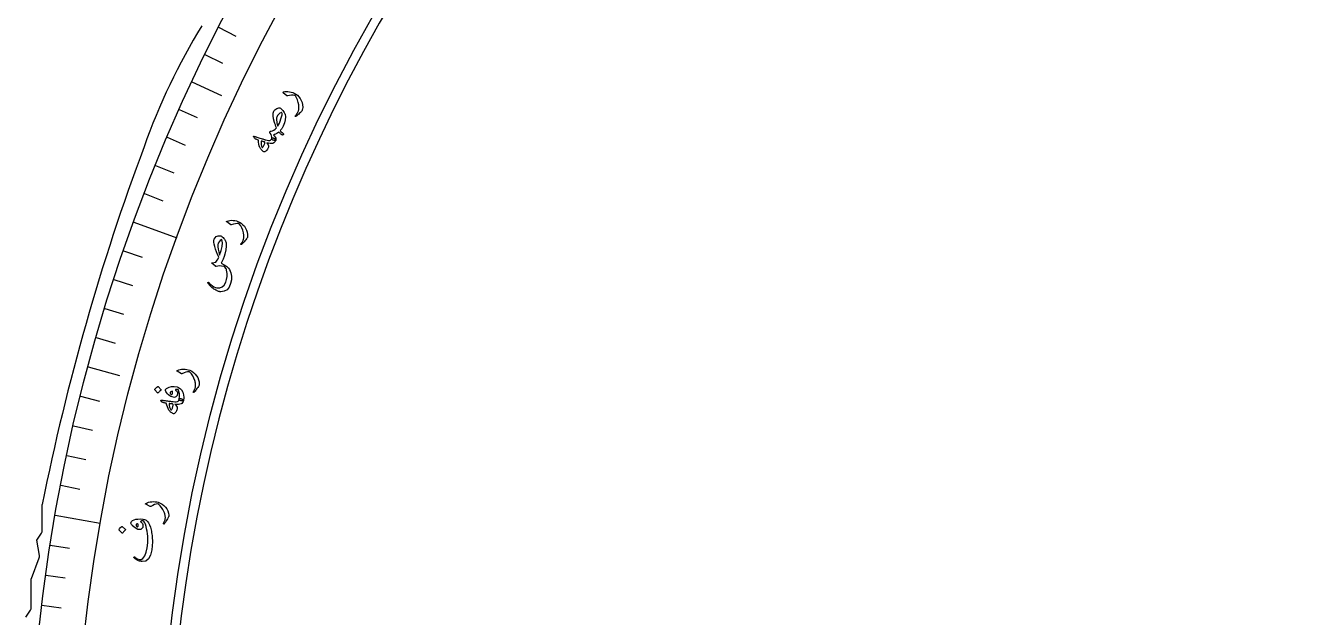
# Model space of a CAD drawing. Header units: millimetres. Extents: x -56 to 56, y -56 to 69.
# Drawn here: x -55.31 to -14.37, y 6.35 to 25.11 of the extents above; entities that cross this region are included whole.
import ezdxf

# ---------------------------------------------------------------- set-up
doc = ezdxf.new("R2010")
doc.units = ezdxf.units.MM
for name, color, linetype in [('CUT_INNER', 6, 'Continuous'), ('CUT_OUTER', 1, 'Continuous'), ('ENGRAVE', 7, 'Continuous'), ('ENGRAVE_FINE', 8, 'Continuous'), ('TEXT', 5, 'Continuous')]:
    doc.layers.add(name, color=color, linetype=linetype)

msp = doc.modelspace()

# ---------------------------------------------------------------- linework, layer by layer
at = {"layer": 'CUT_INNER'}
msp.add_arc((0.0002, -0.0002), 50.7824, 92.30528, 30.23463, dxfattribs=at)
at = {"layer": 'CUT_OUTER'}
for points in [[(-54.7874, 9.1014), (-54.7874, 9.924), (-54.7871, 9.9284)], [(-54.8811, 8.3102), (-54.9611, 8.791), (-54.9615, 8.7945), (-54.9597, 8.7975), (-54.8126, 9.0181)], [(-55.1359, 6.6584), (-55.1359, 7.5696), (-55.1358, 7.5729), (-55.1347, 7.5761), (-54.8886, 8.233)], [(-55.3105, 6.3514), (-55.3085, 6.3547), (-55.1612, 6.575)]]:
    msp.add_lwpolyline(points, dxfattribs=at)
for centre, radius, start, end in [((-32.8941, 14.7182), 19.7812, 148.29857, 160.64091), ((17.1945, -4.4303), 73.3998, 159.499528, 168.718891), ((-54.9374, 9.1014), 0.15, 326.30993, 360), ((-55.0353, 8.2862), 0.1561, 340.05502, 8.84656), ((-55.2859, 6.6584), 0.15, 326.2258, 0)]:
    msp.add_arc(centre, radius, start, end, dxfattribs=at)
at = {"layer": 'ENGRAVE'}
for points in [[(-50.0436, 23.3357), (-49.1029, 22.8971)], [(-51.887, 18.8853), (-50.5216, 18.3884)], [(-53.3355, 14.2912), (-52.333, 14.0226)], [(-54.3781, 9.5883), (-52.9472, 9.336)]]:
    msp.add_lwpolyline(points, dxfattribs=at)
for radius in [55.2169, 53.764, 51.0656]:
    msp.add_circle((0, 0), radius, dxfattribs=at)
at = {"layer": 'ENGRAVE_FINE'}
for points in [[(-49.1987, 25.068), (-48.6438, 24.7853)], [(-49.6287, 24.2055), (-49.069, 23.9325)], [(-50.4432, 22.4588), (-49.8743, 22.2055)], [(-50.8275, 21.575), (-50.2543, 21.3317)], [(-51.1963, 20.6846), (-50.6189, 20.4514)], [(-51.5495, 19.788), (-50.9681, 19.5648)], [(-52.2087, 17.9769), (-51.6199, 17.7741)], [(-52.5144, 17.063), (-51.9222, 16.8705)], [(-52.8042, 16.1439), (-52.2087, 15.9618)], [(-53.0779, 15.2199), (-52.4794, 15.0482)], [(-53.5768, 13.3582), (-52.9726, 13.2075)], [(-53.8017, 12.4211), (-53.195, 12.281)], [(-54.0103, 11.4802), (-53.4012, 11.3508)], [(-54.2025, 10.5359), (-53.5912, 10.4171)], [(-54.5371, 8.6378), (-53.9221, 8.5404)], [(-54.6796, 7.6847), (-54.0629, 7.598)], [(-54.8054, 6.7293), (-54.1873, 6.6534)]]:
    msp.add_lwpolyline(points, dxfattribs=at)
at = {"layer": 'TEXT'}
for points in [[(-47.1487, 22.9904), (-47.1509, 22.9925), (-47.1524, 22.9944), (-47.1533, 22.9963), (-47.1536, 22.998), (-47.1521, 23.0021), (-47.148, 23.0061), (-47.1414, 23.0099), (-47.1322, 23.0136), (-47.0895, 23.0243), (-47.0438, 23.0292), (-46.9951, 23.0283), (-46.9434, 23.0215), (-46.89, 23.0098), (-46.8395, 22.9938), (-46.7919, 22.9737), (-46.7472, 22.9494), (-46.6931, 22.9076), (-46.6454, 22.859), (-46.6039, 22.8038), (-46.5688, 22.7419), (-46.542, 22.6753), (-46.527, 22.607), (-46.5238, 22.5368), (-46.5325, 22.4648), (-46.5369, 22.4465), (-46.5439, 22.4295), (-46.5536, 22.4137), (-46.5658, 22.3992), (-46.5977, 22.3674), (-46.6268, 22.3389), (-46.6532, 22.3136), (-46.6768, 22.2916), (-46.6976, 22.2729), (-46.7156, 22.2576), (-46.7307, 22.2457), (-46.7431, 22.2373), (-46.7463, 22.2359), (-46.7493, 22.2351), (-46.7519, 22.2351), (-46.7541, 22.2357), (-46.7567, 22.2373), (-46.7589, 22.2393), (-46.7606, 22.2417), (-46.762, 22.2446), (-46.7625, 22.2477), (-46.7619, 22.2509), (-46.7602, 22.2543), (-46.7574, 22.2577), (-46.7397, 22.2784), (-46.7235, 22.2986), (-46.709, 22.3183), (-46.6962, 22.3374), (-46.6848, 22.3563), (-46.675, 22.375), (-46.6666, 22.3935), (-46.6596, 22.4119), (-46.654, 22.4309), (-46.6496, 22.4512), (-46.6463, 22.4728), (-46.6442, 22.4957), (-46.6435, 22.52), (-46.644, 22.5457), (-46.6459, 22.5729), (-46.6492, 22.6014), (-46.6639, 22.6844), (-46.6867, 22.7604), (-46.7175, 22.8296), (-46.7563, 22.8919), (-46.7597, 22.8964), (-46.7644, 22.9002), (-46.7702, 22.9032), (-46.7773, 22.9056), (-46.8235, 22.9102), (-46.8782, 22.9085), (-46.9414, 22.9005), (-47.013, 22.8863), (-47.0171, 22.8861), (-47.0206, 22.8865), (-47.0234, 22.8875), (-47.0255, 22.8889)], [(-47.4406, 22.4036), (-47.4274, 22.4241), (-47.4071, 22.4446), (-47.3797, 22.4652), (-47.3451, 22.4858), (-47.3099, 22.5015), (-47.2785, 22.5083), (-47.2509, 22.5062), (-47.2272, 22.4951), (-47.2062, 22.4778), (-47.1841, 22.4557), (-47.1608, 22.4287), (-47.1364, 22.397), (-47.1149, 22.3661), (-47.0989, 22.341), (-47.0886, 22.3219), (-47.0838, 22.3086), (-47.0751, 22.2206), (-47.0828, 22.128), (-47.1068, 22.0308), (-47.1472, 21.9289), (-47.1569, 21.9089), (-47.1673, 21.8893), (-47.1782, 21.8703), (-47.1898, 21.8517), (-47.2019, 21.8337), (-47.2143, 21.8163), (-47.2271, 21.7995), (-47.2403, 21.7832), (-47.2303, 21.7707), (-47.2106, 21.7513), (-47.1812, 21.7251), (-47.1421, 21.6922), (-47.1349, 21.6849), (-47.1325, 21.6768), (-47.135, 21.6679), (-47.1423, 21.6584), (-47.1515, 21.6516), (-47.1613, 21.6485), (-47.1716, 21.649), (-47.1823, 21.653), (-47.1942, 21.6613), (-47.2063, 21.6704), (-47.2188, 21.6803), (-47.2315, 21.6909), (-47.2444, 21.7023), (-47.2573, 21.7146), (-47.2703, 21.7278), (-47.2833, 21.7419), (-47.3159, 21.715), (-47.3492, 21.6931), (-47.3832, 21.6761), (-47.4179, 21.6642), (-47.429, 21.661), (-47.4376, 21.6574), (-47.4437, 21.6533), (-47.4472, 21.6486), (-47.4479, 21.6438), (-47.4461, 21.6379), (-47.4419, 21.6309), (-47.4351, 21.6227), (-47.4013, 21.5822), (-47.3808, 21.5453), (-47.3736, 21.5119), (-47.3797, 21.4821), (-47.3823, 21.4789), (-47.3869, 21.4765), (-47.3936, 21.4747), (-47.4023, 21.4737), (-47.4315, 21.4758), (-47.4555, 21.4804), (-47.474, 21.4874), (-47.4872, 21.4968), (-47.4971, 21.5086), (-47.5037, 21.5196), (-47.507, 21.53), (-47.5069, 21.5398), (-47.5041, 21.5809), (-47.512, 21.6233), (-47.5306, 21.667), (-47.5599, 21.712), (-47.5654, 21.7212), (-47.568, 21.7306), (-47.5678, 21.7402), (-47.5647, 21.75), (-47.5588, 21.7594), (-47.5507, 21.7666), (-47.5404, 21.7715), (-47.528, 21.7742), (-47.4832, 21.7854), (-47.4399, 21.8062), (-47.3981, 21.8366), (-47.3579, 21.8767), (-47.3765, 21.9224), (-47.3933, 21.9665), (-47.4083, 22.0089), (-47.4214, 22.0496), (-47.4489, 22.163), (-47.4612, 22.2598), (-47.4584, 22.3401), (-47.4406, 22.4036)], [(-47.1981, 22.3645), (-47.249, 22.3382), (-47.2909, 22.3046), (-47.3237, 22.2637), (-47.3474, 22.2154), (-47.3528, 22.191), (-47.3546, 22.1589), (-47.353, 22.1191), (-47.3477, 22.0718), (-47.3442, 22.0472), (-47.3407, 22.0245), (-47.3371, 22.0037), (-47.3334, 21.9848), (-47.3297, 21.9678), (-47.3257, 21.9526), (-47.3215, 21.9393), (-47.3171, 21.9277), (-47.2919, 21.9704), (-47.2665, 22.0228), (-47.241, 22.085), (-47.2154, 22.1569), (-47.1939, 22.2275), (-47.1816, 22.2843), (-47.1785, 22.3273), (-47.1848, 22.3565), (-47.1868, 22.3614), (-47.1896, 22.3644), (-47.1934, 22.3654), (-47.1981, 22.3645)], [(-48.0794, 21.5881), (-48.0845, 21.6005), (-48.0826, 21.6076), (-48.0737, 21.6093), (-48.0578, 21.6059), (-48.0486, 21.6029), (-48.0358, 21.599), (-48.0194, 21.594), (-47.9994, 21.5882), (-47.9757, 21.5811), (-47.9481, 21.5728), (-47.9166, 21.5631), (-47.8812, 21.5521), (-47.8464, 21.5413), (-47.8153, 21.5316), (-47.7878, 21.523), (-47.764, 21.5155), (-47.7439, 21.5092), (-47.7277, 21.5041), (-47.7153, 21.5001), (-47.7067, 21.4973), (-47.6518, 21.4814), (-47.6071, 21.4737), (-47.5724, 21.4744), (-47.5477, 21.4835), (-47.5358, 21.4923), (-47.525, 21.5046), (-47.5154, 21.5204), (-47.5069, 21.5398), (-47.4999, 21.5503), (-47.4904, 21.5565), (-47.4784, 21.5583), (-47.4638, 21.5559), (-47.4476, 21.55), (-47.4321, 21.5423), (-47.4171, 21.5328), (-47.4028, 21.5214), (-47.3914, 21.5099), (-47.3837, 21.4996), (-47.3798, 21.4903), (-47.3797, 21.4821), (-47.3967, 21.4454), (-47.4178, 21.4167), (-47.4429, 21.396), (-47.4721, 21.3832), (-47.5088, 21.3779), (-47.5532, 21.3798), (-47.6051, 21.389), (-47.6647, 21.4053), (-47.6397, 21.3701), (-47.6222, 21.3378), (-47.6121, 21.3085), (-47.6093, 21.2821), (-47.6126, 21.2631), (-47.6199, 21.2423), (-47.6311, 21.2197), (-47.6464, 21.1952), (-47.6648, 21.1705), (-47.6823, 21.1506), (-47.6989, 21.1357), (-47.7146, 21.1256), (-47.7313, 21.1192), (-47.7469, 21.117), (-47.7612, 21.1189), (-47.7743, 21.1249), (-47.7894, 21.1355), (-47.8052, 21.1492), (-47.8217, 21.1659), (-47.839, 21.1858), (-47.8559, 21.2068), (-47.869, 21.2245), (-47.8782, 21.2388), (-47.8837, 21.2498), (-47.9013, 21.3048), (-47.9151, 21.3625), (-47.9251, 21.4228), (-47.9314, 21.4858), (-47.9594, 21.4961), (-47.9835, 21.5053), (-48.0036, 21.5133), (-48.0197, 21.5202), (-48.0328, 21.5271), (-48.0438, 21.5349), (-48.0526, 21.5436), (-48.0593, 21.5534)], [(-47.8405, 21.457), (-47.846, 21.3976), (-47.8438, 21.3443), (-47.834, 21.2969), (-47.8165, 21.2556), (-47.8133, 21.252), (-47.8095, 21.2504), (-47.8053, 21.2509), (-47.8005, 21.2536), (-47.7876, 21.2656), (-47.7756, 21.2795), (-47.7646, 21.2952), (-47.7545, 21.313), (-47.7454, 21.3326), (-47.7372, 21.3541), (-47.7299, 21.3775), (-47.7236, 21.4028), (-47.7231, 21.407), (-47.7235, 21.4117), (-47.7246, 21.417), (-47.7265, 21.4229), (-47.7385, 21.4272), (-47.7511, 21.4316), (-47.7644, 21.4359), (-47.7783, 21.4402), (-47.7929, 21.4444), (-47.8081, 21.4486), (-47.824, 21.4528), (-47.8405, 21.457)], [(-48.9353, 18.8917), (-48.9376, 18.8935), (-48.9393, 18.8954), (-48.9404, 18.8971), (-48.9409, 18.8989), (-48.9396, 18.9031), (-48.9359, 18.9074), (-48.9296, 18.9117), (-48.9209, 18.9162), (-48.8792, 18.9305), (-48.8341, 18.9393), (-48.7855, 18.9425), (-48.7334, 18.9402), (-48.6792, 18.933), (-48.6275, 18.9214), (-48.5783, 18.9054), (-48.5317, 18.885), (-48.4743, 18.848), (-48.4226, 18.8037), (-48.3766, 18.7522), (-48.3363, 18.6934), (-48.3039, 18.6294), (-48.2832, 18.5626), (-48.2741, 18.493), (-48.2766, 18.4205), (-48.2794, 18.4019), (-48.285, 18.3843), (-48.2932, 18.3677), (-48.3042, 18.3522), (-48.3333, 18.3179), (-48.3598, 18.287), (-48.3839, 18.2596), (-48.4056, 18.2356), (-48.4247, 18.2152), (-48.4413, 18.1984), (-48.4554, 18.1853), (-48.467, 18.1758), (-48.4701, 18.1741), (-48.473, 18.1732), (-48.4756, 18.1729), (-48.4779, 18.1734), (-48.4806, 18.1747), (-48.4829, 18.1765), (-48.4849, 18.1788), (-48.4864, 18.1815), (-48.4873, 18.1846), (-48.487, 18.1878), (-48.4856, 18.1913), (-48.483, 18.195), (-48.4671, 18.2171), (-48.4528, 18.2386), (-48.44, 18.2594), (-48.4288, 18.2796), (-48.4191, 18.2994), (-48.4109, 18.3188), (-48.4041, 18.338), (-48.3987, 18.3569), (-48.3947, 18.3763), (-48.392, 18.3969), (-48.3906, 18.4187), (-48.3905, 18.4418), (-48.3918, 18.466), (-48.3946, 18.4916), (-48.3988, 18.5185), (-48.4045, 18.5466), (-48.4262, 18.628), (-48.4554, 18.7019), (-48.4919, 18.7682), (-48.5359, 18.827), (-48.5397, 18.8311), (-48.5447, 18.8345), (-48.5508, 18.8371), (-48.558, 18.8388), (-48.6045, 18.8394), (-48.6588, 18.8331), (-48.7211, 18.8198), (-48.7912, 18.7995), (-48.7953, 18.799), (-48.7988, 18.7991), (-48.8017, 18.7998), (-48.8039, 18.8011)], [(-49.3323, 18.3435), (-49.3058, 18.3918), (-49.2658, 18.4262), (-49.2123, 18.4468), (-49.1453, 18.4535), (-49.1226, 18.4485), (-49.0993, 18.4371), (-49.0755, 18.4192), (-49.0513, 18.395), (-49.0288, 18.3691), (-49.0106, 18.3465), (-48.9965, 18.3272), (-48.9866, 18.311), (-48.9579, 18.2279), (-48.9491, 18.1267), (-48.9601, 18.0074), (-48.9906, 17.8698), (-49.0155, 17.7895), (-49.0445, 17.7145), (-49.0777, 17.6449), (-49.1149, 17.5807), (-49.0136, 17.5262), (-48.9349, 17.4745), (-48.8789, 17.4257), (-48.8455, 17.3797), (-48.8055, 17.2762), (-48.7866, 17.1681), (-48.7886, 17.0554), (-48.8115, 16.938), (-48.8578, 16.8221), (-48.9246, 16.7397), (-49.0119, 16.6907), (-49.12, 16.6752), (-49.1356, 16.676), (-49.1517, 16.6778), (-49.1681, 16.6805), (-49.1849, 16.6842), (-49.202, 16.689), (-49.2192, 16.695), (-49.2364, 16.7023), (-49.2538, 16.7108), (-49.2841, 16.7268), (-49.3135, 16.7442), (-49.342, 16.7628), (-49.3695, 16.7828), (-49.396, 16.8039), (-49.4213, 16.8262), (-49.4456, 16.8495), (-49.4688, 16.8739), (-49.4781, 16.8843), (-49.4868, 16.8945), (-49.495, 16.9045), (-49.5027, 16.9141), (-49.5098, 16.9234), (-49.5166, 16.9322), (-49.5228, 16.9405), (-49.5286, 16.9484), (-49.5317, 16.9537), (-49.533, 16.9585), (-49.5326, 16.963), (-49.5305, 16.9671), (-49.5271, 16.9711), (-49.5236, 16.9738), (-49.52, 16.9752), (-49.5161, 16.9754), (-49.5122, 16.9744), (-49.5081, 16.9726), (-49.5039, 16.9699), (-49.4995, 16.9664), (-49.487, 16.9501), (-49.4726, 16.9338), (-49.4563, 16.9174), (-49.4382, 16.9011), (-49.3905, 16.8635), (-49.3433, 16.8343), (-49.2968, 16.8136), (-49.2509, 16.8012), (-49.1563, 16.7993), (-49.0773, 16.8278), (-49.014, 16.8864), (-48.9661, 16.9754), (-48.9388, 17.0678), (-48.9252, 17.1623), (-48.9253, 17.2588), (-48.9391, 17.3574), (-48.9482, 17.3889), (-48.9623, 17.4184), (-48.9815, 17.4458), (-49.0057, 17.4711), (-49.0092, 17.4743), (-49.014, 17.4769), (-49.0199, 17.4789), (-49.0271, 17.4804), (-49.0971, 17.4909), (-49.1605, 17.4946), (-49.2171, 17.4916), (-49.2671, 17.4819), (-49.2764, 17.4798), (-49.2841, 17.4793), (-49.2901, 17.4805), (-49.2946, 17.4834), (-49.3984, 17.5714), (-49.4051, 17.5812), (-49.4066, 17.5888), (-49.4029, 17.5944), (-49.3939, 17.5979), (-49.2825, 17.6192), (-49.2584, 17.6433), (-49.2347, 17.6767), (-49.2112, 17.7195), (-49.1881, 17.7717), (-49.227, 17.8577), (-49.2611, 17.9424), (-49.2905, 18.0257), (-49.3152, 18.1077), (-49.3327, 18.1839), (-49.3414, 18.2487), (-49.3412, 18.3019), (-49.3323, 18.3435)], [(-49.0903, 18.3349), (-49.141, 18.3028), (-49.1789, 18.2637), (-49.2041, 18.2175), (-49.2166, 18.1643), (-49.2175, 18.1021), (-49.2087, 18.0272), (-49.1902, 17.9397), (-49.1618, 17.8398), (-49.1088, 17.9837), (-49.0792, 18.114), (-49.073, 18.2311), (-49.0903, 18.3349)], [(-50.5102, 14.1521), (-50.5127, 14.1537), (-50.5145, 14.1554), (-50.5158, 14.157), (-50.5164, 14.1587), (-50.5156, 14.163), (-50.5123, 14.1677), (-50.5065, 14.1726), (-50.4981, 14.1778), (-50.458, 14.1961), (-50.414, 14.2091), (-50.3659, 14.2169), (-50.3138, 14.2196), (-50.2591, 14.2176), (-50.2066, 14.211), (-50.1561, 14.1997), (-50.1078, 14.1838), (-50.0471, 14.1524), (-49.9914, 14.1132), (-49.9408, 14.0663), (-49.895, 14.0117), (-49.8567, 13.9511), (-49.8297, 13.8865), (-49.814, 13.8181), (-49.8096, 13.7457), (-49.8107, 13.7269), (-49.8145, 13.7088), (-49.8212, 13.6916), (-49.8306, 13.6751), (-49.8563, 13.6382), (-49.8798, 13.6049), (-49.9012, 13.5753), (-49.9205, 13.5493), (-49.9376, 13.5272), (-49.9525, 13.5089), (-49.9653, 13.4945), (-49.9759, 13.484), (-49.9789, 13.482), (-49.9816, 13.4808), (-49.9842, 13.4803), (-49.9865, 13.4805), (-49.9893, 13.4816), (-49.9918, 13.4832), (-49.994, 13.4852), (-49.9958, 13.4878), (-49.9969, 13.4908), (-49.9969, 13.4941), (-49.9959, 13.4977), (-49.9937, 13.5016), (-49.98, 13.5251), (-49.9677, 13.5478), (-49.957, 13.5698), (-49.9478, 13.591), (-49.94, 13.6115), (-49.9336, 13.6317), (-49.9287, 13.6514), (-49.9252, 13.6708), (-49.923, 13.6905), (-49.9223, 13.7112), (-49.923, 13.7331), (-49.9251, 13.756), (-49.9287, 13.7801), (-49.9338, 13.8053), (-49.9406, 13.8316), (-49.9489, 13.8591), (-49.9783, 13.938), (-50.0144, 14.0088), (-50.0571, 14.0713), (-50.1065, 14.1256), (-50.1107, 14.1294), (-50.1159, 14.1323), (-50.1222, 14.1343), (-50.1295, 14.1354), (-50.1759, 14.1315), (-50.2294, 14.1201), (-50.2901, 14.1009), (-50.358, 14.074), (-50.362, 14.0731), (-50.3655, 14.0729), (-50.3684, 14.0733), (-50.3708, 14.0744)], [(-51.2179, 13.5683), (-51.2192, 13.5707), (-51.2197, 13.5737), (-51.2191, 13.5772), (-51.2177, 13.5813), (-51.198, 13.6077), (-51.1762, 13.6317), (-51.1521, 13.6532), (-51.1259, 13.6723), (-51.1223, 13.6739), (-51.119, 13.6741), (-51.1161, 13.6731), (-51.1135, 13.6706), (-51.0186, 13.569), (-51.0165, 13.5657), (-51.0168, 13.5621), (-51.0193, 13.5583), (-51.0241, 13.5543), (-51.0282, 13.5508), (-51.0345, 13.5453), (-51.0429, 13.5377), (-51.0535, 13.5281), (-51.0663, 13.5161), (-51.0814, 13.5018), (-51.0986, 13.4849), (-51.1182, 13.4657), (-51.1212, 13.4632), (-51.1239, 13.4623), (-51.1261, 13.4629), (-51.128, 13.465)], [(-50.88, 13.5645), (-50.8757, 13.5745), (-50.8682, 13.5848), (-50.8573, 13.5954), (-50.8431, 13.6064), (-50.7649, 13.6485), (-50.6836, 13.6705), (-50.5993, 13.6725), (-50.5119, 13.6544), (-50.4684, 13.6377), (-50.431, 13.6177), (-50.3998, 13.5943), (-50.3746, 13.5675), (-50.3285, 13.4906), (-50.3027, 13.4086), (-50.2972, 13.3216), (-50.312, 13.2294), (-50.3166, 13.2209), (-50.3251, 13.2148), (-50.3375, 13.2112), (-50.354, 13.2101), (-50.3629, 13.2103), (-50.3717, 13.2113), (-50.3806, 13.213), (-50.3895, 13.2154), (-50.3982, 13.2182), (-50.4064, 13.2212), (-50.4142, 13.2244), (-50.4216, 13.2278), (-50.4338, 13.2353), (-50.4422, 13.244), (-50.4466, 13.2539), (-50.4471, 13.2649), (-50.4358, 13.3558), (-50.4375, 13.4377), (-50.4523, 13.5108), (-50.4803, 13.5751), (-50.502, 13.5783), (-50.5196, 13.5797), (-50.5331, 13.5794), (-50.5424, 13.5773), (-50.5507, 13.5742), (-50.5566, 13.5707), (-50.5599, 13.567), (-50.5607, 13.563), (-50.5605, 13.56), (-50.5597, 13.5575), (-50.5585, 13.5554), (-50.5567, 13.5539), (-50.531, 13.5315), (-50.5128, 13.5076), (-50.5024, 13.4821), (-50.4996, 13.4551), (-50.513, 13.3823), (-50.5453, 13.3384), (-50.5967, 13.3234), (-50.6672, 13.3372), (-50.7054, 13.3537), (-50.7435, 13.3766), (-50.7815, 13.406), (-50.8194, 13.4418), (-50.8508, 13.4774), (-50.8713, 13.5097), (-50.8811, 13.5387), (-50.88, 13.5645)], [(-50.7312, 13.4717), (-50.731, 13.4556), (-50.723, 13.4409), (-50.7071, 13.4275), (-50.6835, 13.4155), (-50.6795, 13.4146), (-50.6767, 13.4141), (-50.6748, 13.4141), (-50.6741, 13.4146), (-50.6664, 13.4288), (-50.6604, 13.4436), (-50.656, 13.459), (-50.6532, 13.4751), (-50.6525, 13.4897), (-50.6537, 13.5022), (-50.6568, 13.5126), (-50.6619, 13.5209), (-50.6905, 13.5104), (-50.7116, 13.4987), (-50.7252, 13.4858), (-50.7312, 13.4717)], [(-51.0196, 13.2165), (-51.0267, 13.2279), (-51.026, 13.2352), (-51.0175, 13.2384), (-51.0013, 13.2376), (-50.9917, 13.2363), (-50.9785, 13.2345), (-50.9615, 13.2324), (-50.9408, 13.23), (-50.9162, 13.227), (-50.8875, 13.2234), (-50.8549, 13.2192), (-50.8182, 13.2142), (-50.7821, 13.2094), (-50.7498, 13.2051), (-50.7212, 13.2012), (-50.6965, 13.1979), (-50.6757, 13.195), (-50.6588, 13.1927), (-50.6459, 13.1908), (-50.6369, 13.1896), (-50.5802, 13.183), (-50.5348, 13.183), (-50.5007, 13.1895), (-50.4779, 13.2026), (-50.4676, 13.2133), (-50.459, 13.2272), (-50.4522, 13.2444), (-50.4471, 13.2649), (-50.442, 13.2764), (-50.4336, 13.2841), (-50.4221, 13.288), (-50.4073, 13.288), (-50.3904, 13.2849), (-50.3737, 13.28), (-50.3574, 13.2731), (-50.3414, 13.2642), (-50.3282, 13.2549), (-50.3189, 13.2459), (-50.3135, 13.2374), (-50.312, 13.2294), (-50.3227, 13.1904), (-50.3386, 13.1585), (-50.3599, 13.1339), (-50.3865, 13.1164), (-50.4218, 13.105), (-50.4659, 13.0995), (-50.5186, 13.0997), (-50.5801, 13.1059), (-50.5496, 13.0754), (-50.5269, 13.0465), (-50.512, 13.0193), (-50.5048, 12.9937), (-50.5049, 12.9744), (-50.5086, 12.9527), (-50.5159, 12.9285), (-50.5268, 12.9018), (-50.5408, 12.8744), (-50.5547, 12.8519), (-50.5686, 12.8343), (-50.5824, 12.8218), (-50.5978, 12.8127), (-50.6127, 12.8079), (-50.6272, 12.8073), (-50.6411, 12.8111), (-50.6578, 12.819), (-50.6756, 12.8298), (-50.6948, 12.8435), (-50.7152, 12.8602), (-50.7353, 12.8782), (-50.7512, 12.8934), (-50.7627, 12.9059), (-50.7699, 12.9158), (-50.7965, 12.9671), (-50.8198, 13.0216), (-50.8398, 13.0794), (-50.8565, 13.1405), (-50.8859, 13.1459), (-50.9111, 13.151), (-50.9323, 13.1555), (-50.9494, 13.1596), (-50.9634, 13.1642), (-50.9755, 13.17), (-50.9857, 13.1772), (-50.9939, 13.1857)], [(-50.7621, 13.1273), (-50.7575, 13.0679), (-50.7464, 13.0157), (-50.7288, 12.9707), (-50.7047, 12.9329), (-50.7009, 12.9298), (-50.6969, 12.9289), (-50.6928, 12.9301), (-50.6885, 12.9335), (-50.6778, 12.9475), (-50.6683, 12.9632), (-50.6601, 12.9806), (-50.6531, 12.9998), (-50.6474, 13.0206), (-50.643, 13.0432), (-50.6397, 13.0675), (-50.6378, 13.0936), (-50.638, 13.0977), (-50.6391, 13.1023), (-50.6411, 13.1074), (-50.644, 13.1128), (-50.6565, 13.1151), (-50.6697, 13.1173), (-50.6835, 13.1193), (-50.698, 13.1212), (-50.7131, 13.1229), (-50.7288, 13.1245), (-50.7451, 13.126), (-50.7621, 13.1273)], [(-51.5064, 9.9322), (-51.509, 9.9336), (-51.511, 9.9351), (-51.5124, 9.9367), (-51.5132, 9.9383), (-51.5127, 9.9427), (-51.5098, 9.9476), (-51.5044, 9.953), (-51.4965, 9.9589), (-51.4581, 9.9803), (-51.4152, 9.997), (-51.368, 10.0087), (-51.3163, 10.0157), (-51.2616, 10.0182), (-51.2087, 10.016), (-51.1575, 10.0089), (-51.108, 9.9971), (-51.045, 9.9708), (-50.9862, 9.9363), (-50.9319, 9.8938), (-50.8818, 9.8431), (-50.8386, 9.7859), (-50.8064, 9.7238), (-50.7851, 9.6568), (-50.7747, 9.585), (-50.7742, 9.5662), (-50.7765, 9.5479), (-50.7817, 9.5302), (-50.7898, 9.513), (-50.8123, 9.474), (-50.833, 9.4389), (-50.8519, 9.4077), (-50.8689, 9.3802), (-50.8842, 9.3568), (-50.8975, 9.3373), (-50.9091, 9.3219), (-50.9188, 9.3106), (-50.9216, 9.3083), (-50.9242, 9.3069), (-50.9267, 9.3062), (-50.9291, 9.3062), (-50.932, 9.307), (-50.9346, 9.3084), (-50.9369, 9.3103), (-50.9389, 9.3127), (-50.9403, 9.3156), (-50.9406, 9.3188), (-50.9398, 9.3225), (-50.938, 9.3266), (-50.9262, 9.3512), (-50.9159, 9.3748), (-50.907, 9.3976), (-50.8996, 9.4195), (-50.8935, 9.4406), (-50.8889, 9.4612), (-50.8856, 9.4813), (-50.8836, 9.5009), (-50.8832, 9.5207), (-50.8842, 9.5414), (-50.8866, 9.5631), (-50.8906, 9.5858), (-50.8962, 9.6095), (-50.9034, 9.6342), (-50.9123, 9.6599), (-50.9229, 9.6866), (-50.9587, 9.7628), (-51.0005, 9.8304), (-51.0482, 9.8892), (-51.1019, 9.9392), (-51.1064, 9.9426), (-51.1118, 9.9451), (-51.1183, 9.9465), (-51.1257, 9.947), (-51.1716, 9.9393), (-51.2239, 9.9235), (-51.2828, 9.8994), (-51.3483, 9.867), (-51.3523, 9.8658), (-51.3557, 9.8653), (-51.3586, 9.8654), (-51.361, 9.8663)], [(-51.9735, 9.3314), (-51.9702, 9.3625), (-51.9529, 9.391), (-51.9218, 9.4167), (-51.8767, 9.4396), (-51.8203, 9.457), (-51.7551, 9.4662), (-51.6811, 9.4673), (-51.5984, 9.4601), (-51.5687, 9.4556), (-51.5417, 9.4486), (-51.5173, 9.4391), (-51.4956, 9.4271), (-51.4543, 9.3913), (-51.4175, 9.3426), (-51.3851, 9.281), (-51.3572, 9.2066), (-51.3455, 9.1653), (-51.3349, 9.123), (-51.3256, 9.0797), (-51.3175, 9.0353), (-51.3107, 8.9898), (-51.3051, 8.9431), (-51.3008, 8.8952), (-51.2977, 8.846), (-51.2958, 8.7968), (-51.2949, 8.7489), (-51.295, 8.7023), (-51.2961, 8.657), (-51.2984, 8.6128), (-51.3019, 8.5697), (-51.3067, 8.5277), (-51.3127, 8.4868), (-51.3545, 8.319), (-51.4193, 8.201), (-51.5076, 8.1329), (-51.6196, 8.1148), (-51.6445, 8.1177), (-51.6724, 8.1235), (-51.7034, 8.1324), (-51.7375, 8.1444), (-51.7744, 8.1609), (-51.8095, 8.1813), (-51.8428, 8.2056), (-51.8742, 8.2337), (-51.8777, 8.2377), (-51.88, 8.2421), (-51.881, 8.2469), (-51.8807, 8.2521), (-51.8793, 8.2569), (-51.8767, 8.2606), (-51.8728, 8.263), (-51.8678, 8.2643), (-51.8625, 8.2644), (-51.8577, 8.2635), (-51.8535, 8.2614), (-51.8499, 8.2583), (-51.7751, 8.2038), (-51.7077, 8.179), (-51.6478, 8.1837), (-51.5954, 8.2177), (-51.5331, 8.3012), (-51.4865, 8.4108), (-51.4553, 8.5466), (-51.4393, 8.7086), (-51.4375, 8.7806), (-51.439, 8.8533), (-51.4439, 8.9266), (-51.452, 9.0008), (-51.4635, 9.0755), (-51.4783, 9.1509), (-51.4965, 9.2268), (-51.5181, 9.3033), (-51.5328, 9.3446), (-51.5508, 9.3771), (-51.5722, 9.4008), (-51.5971, 9.4156), (-51.6164, 9.4136), (-51.6347, 9.4082), (-51.6521, 9.3995), (-51.6684, 9.3874), (-51.6694, 9.3858), (-51.6688, 9.3835), (-51.6664, 9.3805), (-51.6625, 9.3769), (-51.6312, 9.3484), (-51.6091, 9.3189), (-51.5963, 9.2884), (-51.5927, 9.2567), (-51.6017, 9.2016), (-51.6253, 9.1622), (-51.6634, 9.1383), (-51.7161, 9.13), (-51.7599, 9.1381), (-51.8109, 9.1622), (-51.8691, 9.2026), (-51.9344, 9.2592), (-51.95, 9.2762), (-51.9617, 9.2939), (-51.9696, 9.3123), (-51.9735, 9.3314)], [(-52.3491, 9.1153), (-52.3506, 9.1176), (-52.3513, 9.1205), (-52.3511, 9.124), (-52.35, 9.1282), (-52.3327, 9.1563), (-52.313, 9.1822), (-52.2909, 9.2058), (-52.2664, 9.2272), (-52.2629, 9.2291), (-52.2597, 9.2296), (-52.2567, 9.2288), (-52.2539, 9.2266), (-52.1505, 9.1333), (-52.1482, 9.1301), (-52.1482, 9.1265), (-52.1504, 9.1225), (-52.1548, 9.1181), (-52.1586, 9.1143), (-52.1644, 9.1082), (-52.1721, 9.0999), (-52.1819, 9.0894), (-52.1936, 9.0763), (-52.2073, 9.0607), (-52.2231, 9.0424), (-52.2409, 9.0214), (-52.2437, 9.0187), (-52.2463, 9.0175), (-52.2486, 9.0179), (-52.2506, 9.0199)], [(-51.7551, 9.3096), (-51.7609, 9.3165), (-51.7675, 9.3194), (-51.7748, 9.3182), (-51.7829, 9.313), (-51.8042, 9.2899), (-51.8123, 9.2675), (-51.8073, 9.246), (-51.7891, 9.2253), (-51.783, 9.222), (-51.7773, 9.2205), (-51.7722, 9.2208), (-51.7674, 9.2231), (-51.75, 9.2421), (-51.7422, 9.2629), (-51.7439, 9.2854), (-51.7551, 9.3096)]]:
    msp.add_lwpolyline(points, close=True, dxfattribs=at)

doc.saveas('drawing.dxf')
